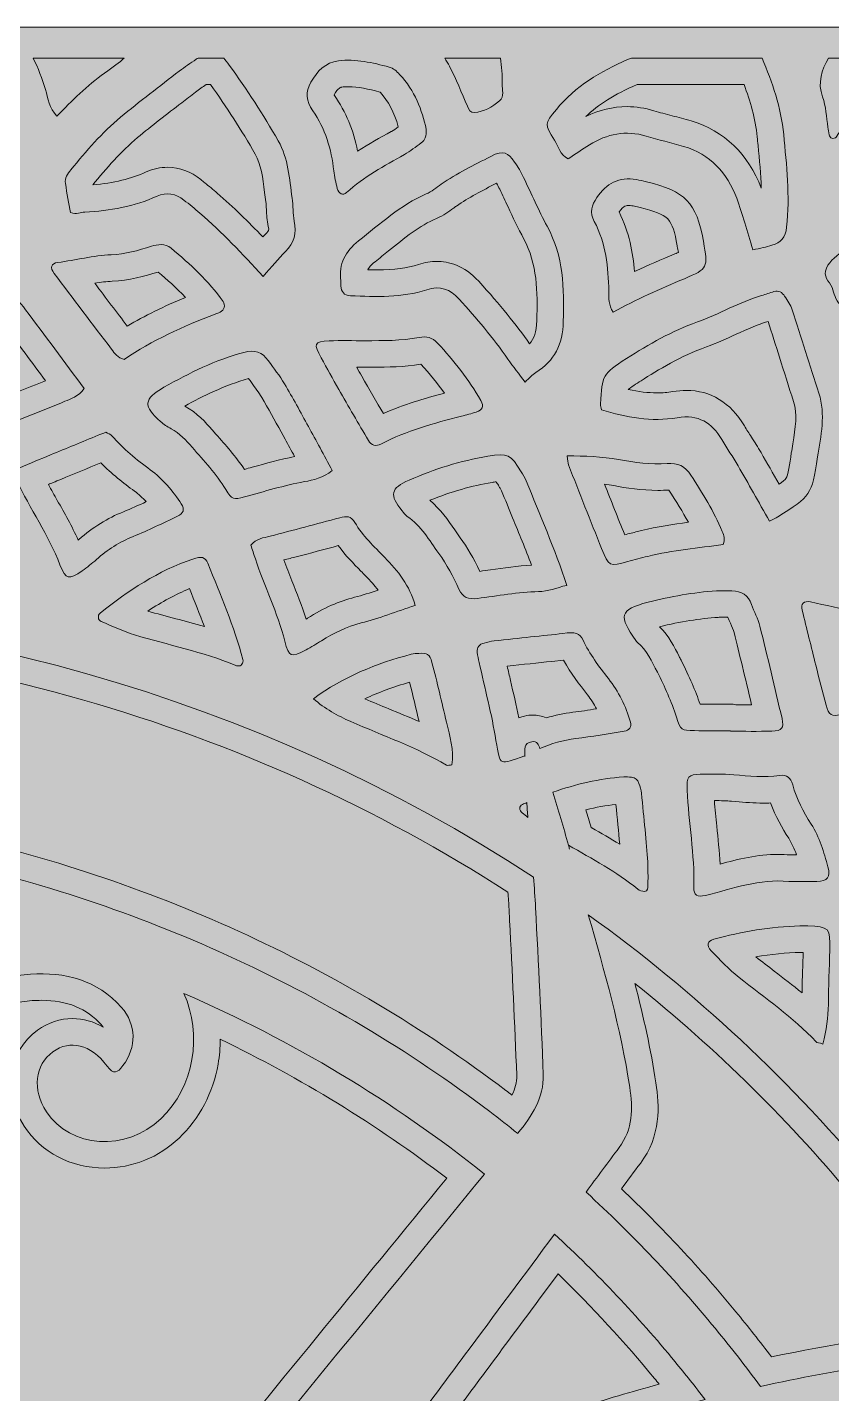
# Model space of a CAD drawing. Extents: x 140 to 2861, y -2860 to -140.
# Drawn here: x 1758 to 2243, y -964 to -140 of the extents above; entities that cross this region are included whole.
import ezdxf

# ---------------------------------------------------------------- set-up
doc = ezdxf.new("R2010")
doc.units = 0
doc.header["$MEASUREMENT"] = 0
doc.layers.add('Layer 1', color=7, linetype='Continuous')

# ---------------------------------------------------------------- blocks, each defined once
blk = doc.blocks.new('block 3')
at = {"layer": 'Layer 1', "lineweight": 0}
blk.add_lwpolyline([(140.32, -139.6), (140.32, -2859.85), (2860.58, -2859.85), (2860.58, -139.6), (140.32, -139.6)], dxfattribs=at)
for points, knots in [([(1859.16, -178.66), (1861.17, -177.1), (1863.39, -175.55), (1865.55, -174.1), (1865.55, -174.1), (1868.14, -174.1), (1868.14, -174.1), (1877.81, -187.57), (1886.87, -201.66), (1895.1, -216.02), (1898.72, -222.33), (1899.68, -230.13), (1900.79, -239.16), (1901.02, -241.02), (1901.25, -242.88), (1901.5, -244.73), (1901.68, -246.06), (1901.77, -247.68), (1901.87, -249.39), (1902.04, -252.46), (1902.23, -255.94), (1903.01, -259.71), (1903.49, -262.05), (1903.21, -262.32), (1902.05, -263.48), (1901.22, -264.31), (1900.41, -265.14), (1899.62, -265.98), (1891.12, -257.01), (1882.05, -248), (1872.24, -239.55), (1869.74, -237.4), (1867.23, -235.36), (1864.8, -233.39), (1863.98, -232.72), (1863.15, -232.05), (1862.33, -231.37), (1856.42, -226.54), (1849.49, -223.99), (1842.27, -223.99), (1837.88, -223.99), (1833.57, -224.93), (1829.46, -226.8), (1820.29, -230.96), (1809.92, -233.49), (1797.2, -234.65), (1805.39, -224.71), (1814.21, -214.41), (1824.17, -206.11), (1832.77, -198.94), (1841.93, -191.91), (1850.79, -185.1), (1853.58, -182.95), (1856.37, -180.81), (1859.16, -178.66)], [0, 0, 0, 0, 1, 1, 1, 2, 2, 2, 3, 3, 3, 4, 4, 4, 5, 5, 5, 6, 6, 6, 7, 7, 7, 8, 8, 8, 9, 9, 9, 10, 10, 10, 11, 11, 11, 12, 12, 12, 13, 13, 13, 14, 14, 14, 15, 15, 15, 16, 16, 16, 17, 17, 17, 18, 18, 18, 18]), ([(1970.2, -178.62), (1970.3, -178.71), (1970.41, -178.83), (1970.54, -178.96), (1975.41, -184.11), (1978.89, -190.75), (1981.35, -199.62), (1979.89, -200.69), (1978.52, -201.64), (1977.29, -202.33), (1977.29, -202.33), (1977.12, -202.42), (1977.12, -202.42), (1970.39, -206.14), (1963.55, -209.93), (1956.85, -214.23), (1954.35, -201.55), (1949.74, -190.52), (1942.88, -180.74), (1942.8, -180.63), (1942.74, -180.53), (1942.68, -180.44), (1942.69, -180.42), (1942.71, -180.39), (1942.72, -180.37), (1945.17, -175.95), (1946.69, -175.76), (1947.26, -175.68), (1948.53, -175.52), (1949.87, -175.44), (1951.25, -175.44), (1957.07, -175.44), (1963.31, -176.84), (1970.2, -178.62)], [0, 0, 0, 0, 1, 1, 1, 2, 2, 2, 3, 3, 3, 4, 4, 4, 5, 5, 5, 6, 6, 6, 7, 7, 7, 8, 8, 8, 9, 9, 9, 10, 10, 10, 11, 11, 11, 11]), ([(2189.76, -174.1), (2193.42, -183.92), (2196.68, -194.66), (2197.71, -205.67), (2197.87, -207.37), (2198.03, -209.07), (2198.19, -210.76), (2199.04, -219.61), (2199.85, -228.19), (2200.16, -236.63), (2192.35, -216.01), (2177.74, -201.98), (2157.87, -196.05), (2153.99, -194.89), (2150.15, -193.89), (2146.43, -192.92), (2142.6, -191.92), (2138.98, -190.97), (2135.45, -189.9), (2130.08, -188.27), (2124.62, -187.44), (2119.23, -187.44), (2110.82, -187.44), (2102.47, -189.45), (2094.32, -193.42), (2101.78, -186.23), (2111.64, -180.1), (2125.24, -174.1), (2125.24, -174.1), (2189.76, -174.1), (2189.76, -174.1)], [0, 0, 0, 0, 1, 1, 1, 2, 2, 2, 3, 3, 3, 4, 4, 4, 5, 5, 5, 6, 6, 6, 7, 7, 7, 8, 8, 8, 9, 9, 9, 10, 10, 10, 10]), ([(2016.4, -247.37), (2023.79, -242.24), (2031.97, -238.03), (2040.64, -233.61), (2041.26, -234.74), (2041.88, -235.99), (2042.51, -237.27), (2044.19, -240.7), (2045.79, -244.14), (2047.49, -247.78), (2050.45, -254.16), (2053.52, -260.75), (2057.05, -267.24), (2065.13, -282.1), (2065.34, -299.01), (2064.84, -316.47), (2064.64, -323.4), (2063.15, -327.42), (2060.48, -330.38), (2052.34, -318.74), (2042.89, -307.13), (2029.88, -292.75), (2020.9, -282.83), (2011.23, -280.75), (2004.7, -280.75), (2001.05, -280.75), (1997.29, -281.38), (1993.53, -282.62), (1986.65, -284.9), (1978.99, -285.92), (1968.68, -285.92), (1966.79, -285.92), (1964.91, -285.89), (1962.96, -285.83), (1963.6, -284.43), (1964.89, -282.89), (1967.32, -280.99), (1970.1, -278.8), (1972.83, -276.57), (1975.47, -274.42), (1985.07, -266.6), (1994.13, -259.21), (2004.42, -254.81), (2008.58, -253.04), (2011.88, -250.63), (2014.54, -248.7), (2015.16, -248.25), (2015.77, -247.8), (2016.4, -247.37)], [0, 0, 0, 0, 1, 1, 1, 2, 2, 2, 3, 3, 3, 4, 4, 4, 5, 5, 5, 6, 6, 6, 7, 7, 7, 8, 8, 8, 9, 9, 9, 10, 10, 10, 11, 11, 11, 12, 12, 12, 13, 13, 13, 14, 14, 14, 15, 15, 15, 16, 16, 16, 16]), ([(2114.48, -250.9), (2117.23, -246.97), (2119.17, -246.97), (2120.34, -246.97), (2120.9, -246.97), (2121.51, -247.03), (2122.17, -247.14), (2123.06, -247.29), (2124.22, -247.59), (2125.45, -247.9), (2125.99, -248.04), (2126.53, -248.17), (2127.06, -248.31), (2144.65, -252.63), (2146.53, -254.57), (2149.47, -271.39), (2149.47, -271.39), (2149.52, -271.69), (2149.52, -271.69), (2149.74, -272.9), (2149.96, -274.17), (2150.15, -275.35), (2149.17, -275.77), (2148.24, -276.16), (2147.62, -276.42), (2140.22, -279.5), (2132.1, -282.97), (2123.73, -286.91), (2122.86, -275.74), (2120.55, -263.12), (2114.48, -250.9)], [0, 0, 0, 0, 1, 1, 1, 2, 2, 2, 3, 3, 3, 4, 4, 4, 5, 5, 5, 6, 6, 6, 7, 7, 7, 8, 8, 8, 9, 9, 9, 10, 10, 10, 10]), ([(1808.95, -292.75), (1819.13, -292.35), (1828.51, -289.69), (1836.56, -287.14), (1841.98, -291.69), (1847.7, -296.78), (1853.02, -302.42), (1840.03, -307.83), (1828.43, -313.56), (1817.99, -319.74), (1811.7, -311.49), (1805.21, -302.93), (1798.39, -293.89), (1802.01, -293.32), (1805.52, -292.89), (1808.95, -292.75)], [0, 0, 0, 0, 1, 1, 1, 2, 2, 2, 3, 3, 3, 4, 4, 4, 5, 5, 5, 5]), ([(1752.52, -359.2), (1748.28, -360.89), (1743.94, -362.62), (1739.6, -364.39), (1733.98, -358.12), (1727.98, -351.84), (1720.73, -346.21), (1713.78, -340.82), (1706.86, -335.6), (1698.85, -331.12), (1707.84, -324.62), (1717.91, -318.32), (1730.28, -311.42), (1731.12, -310.95), (1732.45, -310.41), (1733.86, -309.84), (1734.13, -309.73), (1734.41, -309.62), (1734.68, -309.51), (1735.8, -310.72), (1736.91, -311.86), (1738, -312.97), (1740.25, -315.28), (1742.38, -317.46), (1743.95, -319.54), (1752.24, -330.46), (1760.57, -341.74), (1768.64, -352.68), (1763.28, -354.9), (1757.83, -357.08), (1752.52, -359.2)], [0, 0, 0, 0, 1, 1, 1, 2, 2, 2, 3, 3, 3, 4, 4, 4, 5, 5, 5, 6, 6, 6, 7, 7, 7, 8, 8, 8, 9, 9, 9, 10, 10, 10, 10]), ([(2219.13, -390.75), (2218.83, -392.6), (2218.53, -394.44), (2218.25, -396.28), (2217.3, -402.65), (2216.21, -409.86), (2215.03, -411.67), (2214.5, -412.48), (2213.02, -413.67), (2210.89, -415.17), (2207.21, -408.63), (2203.65, -402.34), (2200, -396.03), (2198.1, -392.75), (2196.12, -389.65), (2194.2, -386.65), (2192.73, -384.34), (2191.34, -382.16), (2190.03, -379.98), (2181.5, -365.76), (2169.72, -358.55), (2155.02, -358.55), (2152.39, -358.55), (2149.63, -358.79), (2146.81, -359.25), (2143.75, -359.76), (2140.54, -360.02), (2137.25, -360.02), (2131.92, -360.02), (2126.2, -359.35), (2119.97, -357.99), (2119.97, -357.98), (2119.98, -357.98), (2119.98, -357.97), (2121.43, -356.76), (2124.97, -354.48), (2127.65, -352.76), (2137.91, -346.15), (2151.66, -337.85), (2167.03, -332.33), (2173.37, -330.06), (2179.3, -327.35), (2185.05, -324.72), (2191.67, -321.69), (2197.93, -318.82), (2204.22, -316.89), (2206.57, -324.09), (2208.88, -331.44), (2211.11, -338.56), (2213.86, -347.3), (2216.7, -356.33), (2219.64, -365.23), (2222.09, -372.65), (2220.72, -381.04), (2219.13, -390.75)], [0, 0, 0, 0, 1, 1, 1, 2, 2, 2, 3, 3, 3, 4, 4, 4, 5, 5, 5, 6, 6, 6, 7, 7, 7, 8, 8, 8, 9, 9, 9, 10, 10, 10, 11, 11, 11, 12, 12, 12, 13, 13, 13, 14, 14, 14, 15, 15, 15, 16, 16, 16, 17, 17, 17, 18, 18, 18, 18]), ([(1961.38, -344.6), (1961.38, -344.6), (1961.54, -344.6), (1961.54, -344.6), (1962.94, -344.58), (1964.34, -344.57), (1965.74, -344.57), (1975.11, -344.51), (1984.78, -344.46), (1994.93, -342.66), (2000.47, -348.77), (2005.17, -354.52), (2009.22, -360.17), (1997.14, -363.34), (1984.64, -367.03), (1972.36, -372.45), (1968.3, -365.55), (1964, -358.12), (1959.32, -349.96), (1958.3, -348.17), (1957.3, -346.38), (1956.29, -344.57), (1957.99, -344.58), (1959.69, -344.6), (1961.38, -344.6)], [0, 0, 0, 0, 1, 1, 1, 2, 2, 2, 3, 3, 3, 4, 4, 4, 5, 5, 5, 6, 6, 6, 7, 7, 7, 8, 8, 8, 8]), ([(1893.33, -404.84), (1891.75, -405.29), (1890.16, -405.73), (1888.58, -406.17), (1883.29, -398.3), (1877.3, -391.51), (1871.47, -384.92), (1871.47, -384.92), (1869.14, -382.28), (1869.14, -382.28), (1865.34, -377.96), (1860.2, -372.1), (1852.7, -367.96), (1863.45, -362.04), (1876.76, -355.46), (1891.1, -351.42), (1891.69, -352.24), (1892.29, -353.05), (1892.89, -353.87), (1895.17, -356.96), (1897.32, -359.88), (1899.03, -362.74), (1903.03, -369.47), (1906.93, -376.6), (1910.69, -383.49), (1910.69, -383.49), (1913.13, -387.94), (1913.13, -387.94), (1915.02, -391.4), (1916.9, -394.87), (1918.81, -398.41), (1910, -400.18), (1901.54, -402.55), (1893.33, -404.84)], [0, 0, 0, 0, 1, 1, 1, 2, 2, 2, 3, 3, 3, 4, 4, 4, 5, 5, 5, 6, 6, 6, 7, 7, 7, 8, 8, 8, 9, 9, 9, 10, 10, 10, 11, 11, 11, 11]), ([(1822.39, -419.29), (1824.84, -421.09), (1827.2, -423.21), (1829.45, -425.63), (1824.78, -427.83), (1820.25, -429.89), (1815.66, -431.73), (1806.09, -435.57), (1797.31, -441.05), (1788.84, -448.5), (1788.71, -448.61), (1788.59, -448.71), (1788.47, -448.82), (1784.59, -440.42), (1780.16, -432.54), (1775.83, -424.86), (1773.98, -421.59), (1772.19, -418.41), (1770.48, -415.26), (1771.41, -414.87), (1772.35, -414.49), (1773.31, -414.1), (1774.85, -413.46), (1776.4, -412.83), (1777.94, -412.19), (1785.97, -408.86), (1794.02, -405.55), (1802.06, -402.24), (1808.58, -408.82), (1815.62, -414.3), (1822.39, -419.29)], [0, 0, 0, 0, 1, 1, 1, 2, 2, 2, 3, 3, 3, 4, 4, 4, 5, 5, 5, 6, 6, 6, 7, 7, 7, 8, 8, 8, 9, 9, 9, 10, 10, 10, 10]), ([(2037.02, -466.72), (2034.8, -467.05), (2032.66, -467.36), (2030.54, -467.65), (2026.74, -459.74), (2022.92, -453.23), (2018.68, -447.4), (2017.58, -445.9), (2016.49, -444.31), (2015.34, -442.63), (2011.34, -436.78), (2006.9, -430.29), (2000.33, -424.78), (2013.33, -419.58), (2025.68, -416.05), (2037.9, -414.03), (2038.84, -413.88), (2039.66, -413.75), (2040.36, -413.65), (2040.72, -414.22), (2041.14, -414.92), (2041.66, -415.78), (2042, -416.35), (2042.35, -416.91), (2042.7, -417.48), (2043.03, -418), (2043.47, -418.7), (2043.62, -419), (2045.8, -424.48), (2048.06, -430), (2050.25, -435.34), (2054.07, -444.68), (2057.98, -454.22), (2061.66, -464), (2053.11, -464.38), (2044.95, -465.57), (2037.02, -466.72)], [0, 0, 0, 0, 1, 1, 1, 2, 2, 2, 3, 3, 3, 4, 4, 4, 5, 5, 5, 6, 6, 6, 7, 7, 7, 8, 8, 8, 9, 9, 9, 10, 10, 10, 11, 11, 11, 12, 12, 12, 12]), ([(2137.71, -418.84), (2139.99, -418.84), (2142.27, -418.76), (2144.48, -418.6), (2148.9, -425.56), (2152.82, -431.84), (2156.2, -438.05), (2146.9, -439.29), (2137.43, -440.77), (2127.92, -443.09), (2127.92, -443.09), (2125.47, -443.68), (2125.47, -443.68), (2122.97, -444.27), (2120.42, -444.89), (2117.81, -445.59), (2113.72, -435.42), (2109.64, -425.08), (2105.74, -415.13), (2107.59, -415.35), (2109.39, -415.63), (2111.19, -415.96), (2118.83, -417.38), (2127.95, -418.84), (2137.71, -418.84)], [0, 0, 0, 0, 1, 1, 1, 2, 2, 2, 3, 3, 3, 4, 4, 4, 5, 5, 5, 6, 6, 6, 7, 7, 7, 8, 8, 8, 8]), ([(1958.82, -467.5), (1959.79, -468.48), (1960.76, -469.47), (1961.72, -470.46), (1964.54, -473.37), (1967.05, -476.15), (1969.18, -478.96), (1964.36, -480.6), (1959.68, -482.09), (1955.03, -483.26), (1945.67, -485.62), (1936.63, -489.65), (1926.58, -495.93), (1926.58, -495.93), (1925.78, -496.43), (1925.76, -496.45), (1923.22, -488.46), (1920.2, -480.85), (1917.26, -473.41), (1915.55, -469.09), (1913.9, -464.93), (1912.38, -460.79), (1914.88, -460.14), (1917.38, -459.49), (1919.88, -458.84), (1928.18, -456.68), (1936.71, -454.47), (1945.2, -452.13), (1949.5, -458.03), (1954.39, -462.99), (1958.82, -467.5)], [0, 0, 0, 0, 1, 1, 1, 2, 2, 2, 3, 3, 3, 4, 4, 4, 5, 5, 5, 6, 6, 6, 7, 7, 7, 8, 8, 8, 9, 9, 9, 10, 10, 10, 10]), ([(1830.37, -491.59), (1838.98, -485.94), (1847.24, -481.5), (1855.46, -478.09), (1858.62, -485.83), (1861.67, -493.4), (1864.47, -500.95), (1858.66, -499.26), (1852.88, -497.72), (1847.17, -496.2), (1841.37, -494.66), (1835.84, -493.19), (1830.37, -491.59)], [0, 0, 0, 0, 1, 1, 1, 2, 2, 2, 3, 3, 3, 4, 4, 4, 4]), ([(2189.19, -548.1), (2187.74, -548.09), (2186.29, -548.08), (2184.83, -548.07), (2183.79, -547.86), (2182.72, -547.74), (2181.61, -547.74), (2179.36, -547.74), (2177.11, -547.76), (2174.86, -547.77), (2172.67, -547.78), (2170.47, -547.79), (2168.28, -547.79), (2166.43, -547.79), (2164.78, -547.78), (2163.25, -547.77), (2160.52, -539.65), (2156.91, -531.31), (2151.76, -521.18), (2151.39, -520.45), (2151.03, -519.72), (2150.66, -518.99), (2147.92, -513.49), (2144.6, -506.83), (2138.87, -501.03), (2151.37, -497.97), (2162.97, -496.12), (2174.23, -495.38), (2174.86, -495.34), (2175.59, -495.32), (2176.47, -495.32), (2177.46, -495.32), (2178.45, -495.35), (2179.44, -495.37), (2179.65, -495.37), (2179.87, -495.38), (2180.08, -495.38), (2180.59, -496.66), (2181.12, -497.87), (2181.6, -498.99), (2182.5, -501.09), (2183.36, -503.07), (2183.74, -504.57), (2187.04, -517.71), (2190.38, -531.49), (2194.28, -548.13), (2192.59, -548.12), (2190.89, -548.11), (2189.19, -548.1)], [0, 0, 0, 0, 1, 1, 1, 2, 2, 2, 3, 3, 3, 4, 4, 4, 5, 5, 5, 6, 6, 6, 7, 7, 7, 8, 8, 8, 9, 9, 9, 10, 10, 10, 11, 11, 11, 12, 12, 12, 13, 13, 13, 14, 14, 14, 15, 15, 15, 16, 16, 16, 16]), ([(2049.87, -783.5), (2048.63, -782.54), (2047.4, -781.6), (2046.16, -780.67), (1996.68, -743.11), (1942.47, -710.81), (1885.03, -684.65), (1829.16, -659.2), (1769.88, -639.4), (1708.83, -625.8), (1648.81, -612.42), (1586.85, -604.99), (1524.68, -603.7), (1518.16, -603.56), (1511.54, -603.49), (1505.01, -603.49), (1447.39, -603.49), (1389.5, -608.77), (1332.95, -619.17), (1269.26, -630.88), (1206.98, -649.14), (1147.82, -673.42), (1087.3, -698.27), (1029.86, -729.53), (977.09, -766.31), (968.59, -772.24), (960.09, -778.41), (951.68, -784.74), (949.33, -780.41), (948.04, -776.18), (948.18, -771.76), (949.29, -740.57), (950.89, -708.79), (952.45, -678.06), (952.45, -678.06), (952.78, -671.37), (952.78, -671.37), (952.91, -668.78), (953.08, -666.09), (953.27, -663.23), (1115.72, -559.96), (1306.37, -505.43), (1505.19, -505.43), (1702.16, -505.43), (1889.49, -559.25), (2047.48, -661.14), (2047.73, -664.56), (2047.95, -667.98), (2048.12, -671.37), (2048.12, -671.37), (2048.47, -678.22), (2048.47, -678.22), (2050.01, -708.9), (2051.61, -740.62), (2052.72, -771.72), (2052.85, -775.74), (2051.8, -779.59), (2049.87, -783.5)], [0, 0, 0, 0, 1, 1, 1, 2, 2, 2, 3, 3, 3, 4, 4, 4, 5, 5, 5, 6, 6, 6, 7, 7, 7, 8, 8, 8, 9, 9, 9, 10, 10, 10, 11, 11, 11, 12, 12, 12, 13, 13, 13, 14, 14, 14, 15, 15, 15, 16, 16, 16, 17, 17, 17, 18, 18, 18, 19, 19, 19, 19]), ([(2095.35, -542.1), (2097.46, -544.84), (2099.3, -547.65), (2100.88, -550.54), (2096, -551.33), (2091.25, -552.05), (2086.48, -552.61), (2081.11, -553.24), (2075.79, -554.38), (2070.55, -556), (2067.89, -554.83), (2065.1, -554.32), (2062.51, -554.32), (2061.67, -554.32), (2060.81, -554.37), (2059.94, -554.47), (2058.62, -554.62), (2056.42, -555.01), (2054, -555.99), (2052.47, -548.35), (2050.71, -540.82), (2049, -533.47), (2048.34, -530.63), (2047.66, -527.74), (2047, -524.85), (2056.43, -523.82), (2065.67, -522.84), (2073.81, -521.98), (2073.81, -521.98), (2080.96, -521.22), (2080.96, -521.22), (2085.35, -529.12), (2090.61, -535.95), (2095.35, -542.1)], [0, 0, 0, 0, 1, 1, 1, 2, 2, 2, 3, 3, 3, 4, 4, 4, 5, 5, 5, 6, 6, 6, 7, 7, 7, 8, 8, 8, 9, 9, 9, 10, 10, 10, 11, 11, 11, 11]), ([(1988.2, -534.53), (1990.16, -542.43), (1992.04, -550.42), (1993.86, -558.24), (1987.75, -555.53), (1981.64, -553.01), (1975.62, -550.53), (1970.88, -548.57), (1966, -546.55), (1961.26, -544.5), (1969.37, -540.66), (1978.26, -537.38), (1988.2, -534.53)], [0, 0, 0, 0, 1, 1, 1, 2, 2, 2, 3, 3, 3, 4, 4, 4, 4]), ([(2094.46, -611.49), (2100.54, -609.96), (2106.55, -608.85), (2112.55, -608.15), (2113.35, -616.47), (2114.11, -624.65), (2114.8, -632.19), (2109.2, -628.75), (2103.56, -625.54), (2098, -622.38), (2097.85, -622.29), (2097.7, -622.2), (2097.55, -622.12), (2096.51, -618.49), (2095.47, -614.94), (2094.46, -611.49)], [0, 0, 0, 0, 1, 1, 1, 2, 2, 2, 3, 3, 3, 4, 4, 4, 5, 5, 5, 5]), ([(2217.4, -638.64), (2215.12, -638.44), (2212.78, -638.33), (2210.44, -638.33), (2197.78, -638.33), (2186.32, -641.17), (2175.28, -644.17), (2174.88, -636.4), (2174.09, -628.78), (2173.33, -621.33), (2172.78, -616.03), (2172.25, -610.93), (2171.87, -605.89), (2176.08, -605.9), (2179.28, -606.01), (2182.19, -606.25), (2182.19, -606.25), (2184.77, -606.47), (2184.77, -606.47), (2190.13, -606.92), (2195.67, -607.39), (2201.46, -607.39), (2202.93, -607.39), (2204.36, -607.36), (2205.75, -607.3), (2208.72, -615.45), (2212.86, -622.54), (2216.69, -628.6), (2218.59, -631.61), (2220.06, -634.9), (2221.39, -638.65), (2220.06, -638.64), (2218.73, -638.64), (2217.4, -638.64)], [0, 0, 0, 0, 1, 1, 1, 2, 2, 2, 3, 3, 3, 4, 4, 4, 5, 5, 5, 6, 6, 6, 7, 7, 7, 8, 8, 8, 9, 9, 9, 10, 10, 10, 11, 11, 11, 11]), ([(2196.94, -700.15), (2206.03, -698.58), (2214.98, -697.67), (2223.93, -697.4), (2224.25, -697.39), (2224.56, -697.39), (2224.88, -697.39), (2224.88, -697.39), (2225.42, -697.39), (2225.42, -697.39), (2225.34, -700.38), (2225.24, -703.36), (2225.14, -706.34), (2224.96, -711.41), (2224.79, -716.6), (2224.69, -721.83), (2219.14, -717.28), (2213.52, -712.97), (2207.99, -708.72), (2204.33, -705.92), (2200.56, -703.02), (2196.94, -700.15)], [0, 0, 0, 0, 1, 1, 1, 2, 2, 2, 3, 3, 3, 4, 4, 4, 5, 5, 5, 6, 6, 6, 7, 7, 7, 7]), ([(2206.37, -941.37), (2199.27, -932.03), (2192.06, -922.91), (2184.86, -914.14), (2163.57, -888.21), (2140.41, -863.31), (2115.88, -839.99), (2119.67, -834.89), (2123.46, -829.8), (2127.26, -824.71), (2139.72, -808), (2138.83, -789.97), (2136.66, -776.16), (2133.53, -755.91), (2129.14, -736.25), (2123.95, -716.17), (2173.26, -755.67), (2218.33, -800.16), (2258.33, -848.87), (2277.94, -872.76), (2296.71, -897.83), (2314.32, -923.67), (2278.04, -927.93), (2241.87, -933.86), (2206.37, -941.37)], [0, 0, 0, 0, 1, 1, 1, 2, 2, 2, 3, 3, 3, 4, 4, 4, 5, 5, 5, 6, 6, 6, 7, 7, 7, 8, 8, 8, 8]), ([(1853.69, -1025.72), (1836.66, -1046.7), (1820.87, -1067.27), (1802.01, -1091.96), (1797.47, -1097.87), (1790.96, -1101.58), (1781.57, -1106.56), (1743.71, -1126.53), (1710.61, -1146.96), (1680.4, -1169.04), (1678.57, -1170.37), (1676.45, -1171.68), (1674.2, -1173.08), (1671.78, -1174.57), (1669.31, -1176.1), (1666.78, -1177.89), (1666.15, -1177.69), (1665.44, -1177.43), (1664.84, -1177.21), (1663.99, -1176.91), (1663.14, -1176.61), (1662.3, -1176.33), (1663.94, -1174.19), (1665.59, -1172.05), (1667.24, -1169.91), (1681.75, -1151.1), (1696.75, -1131.66), (1707.99, -1109.64), (1730.7, -1065.29), (1735.26, -1024.4), (1721.95, -984.66), (1713.76, -960.19), (1702.32, -940.72), (1686.97, -925.14), (1669, -906.89), (1645.99, -895.8), (1616.81, -891.32), (1629.96, -834.49), (1653.7, -791.31), (1689.28, -759.49), (1712.1, -739.07), (1735.48, -728.29), (1760.73, -726.53), (1762.63, -726.4), (1764.5, -726.33), (1766.3, -726.33), (1781.79, -726.33), (1793.6, -731.17), (1802.4, -741.13), (1802.81, -741.59), (1803.18, -742.06), (1803.51, -742.53), (1797.67, -739.11), (1791.41, -737.31), (1785.04, -737.31), (1777.63, -737.31), (1770.3, -739.76), (1763.84, -744.4), (1746.08, -757.14), (1742.65, -782), (1755.82, -802.18), (1766.08, -818.01), (1784.21, -827.46), (1804.3, -827.46), (1821.12, -827.46), (1837.09, -821.03), (1849.23, -809.38), (1861.6, -797.56), (1869.74, -782.12), (1872.75, -764.74), (1873.61, -759.81), (1874.01, -754.8), (1873.99, -749.79), (1922.57, -773.21), (1968.36, -801.31), (2010.59, -833.61), (1957.88, -897.98), (1906.09, -961.3), (1853.69, -1025.72)], [0, 0, 0, 0, 1, 1, 1, 2, 2, 2, 3, 3, 3, 4, 4, 4, 5, 5, 5, 6, 6, 6, 7, 7, 7, 8, 8, 8, 9, 9, 9, 10, 10, 10, 11, 11, 11, 12, 12, 12, 13, 13, 13, 14, 14, 14, 15, 15, 15, 16, 16, 16, 17, 17, 17, 18, 18, 18, 19, 19, 19, 20, 20, 20, 21, 21, 21, 22, 22, 22, 23, 23, 23, 24, 24, 24, 25, 25, 25, 26, 26, 26, 26]), ([(2135.82, -954.4), (2136.74, -955.53), (2137.67, -956.66), (2138.59, -957.8), (2122.16, -962.3), (2105.8, -967.15), (2089.69, -972.31), (2061.99, -981.18), (2027.69, -992.54), (1992.2, -1006.33), (2000.66, -994.92), (2009.1, -983.55), (2017.4, -972.39), (2022.97, -964.9), (2028.54, -957.4), (2034.1, -949.91), (2044.72, -935.64), (2055.34, -921.35), (2065.96, -907.07), (2065.96, -907.07), (2077.65, -891.34), (2077.65, -891.34), (2098.29, -911.3), (2117.8, -932.46), (2135.82, -954.4)], [0, 0, 0, 0, 1, 1, 1, 2, 2, 2, 3, 3, 3, 4, 4, 4, 5, 5, 5, 6, 6, 6, 7, 7, 7, 8, 8, 8, 8])]:
    blk.add_open_spline(points, degree=3, knots=knots, dxfattribs=at)
blk = doc.blocks.new('block 5')
at = {"layer": 'Layer 1', "lineweight": 0}
blk.add_lwpolyline([(140.32, -139.6), (140.32, -2859.85), (2860.58, -2859.85), (2860.58, -139.6), (140.32, -139.6)], dxfattribs=at)
for points, knots in [([(1816.14, -158.1), (1813.38, -160.7), (1809.47, -163.58), (1804.31, -167.26), (1793.79, -174.76), (1784.6, -183.79), (1775.6, -193.15), (1770.96, -188.21), (1770.25, -182.44), (1768.68, -177.13), (1766.73, -170.49), (1764.36, -164.08), (1761.18, -158.1), (1761.18, -158.1), (1816.14, -158.1), (1816.14, -158.1)], [0, 0, 0, 0, 1, 1, 1, 2, 2, 2, 3, 3, 3, 4, 4, 4, 5, 5, 5, 5]), ([(1849.36, -166), (1852.64, -163.47), (1856.1, -161.16), (1859.55, -158.86), (1859.95, -158.6), (1860.33, -158.34), (1860.71, -158.1), (1860.71, -158.1), (1876.15, -158.1), (1876.15, -158.1), (1877.12, -159.26), (1878.18, -160.68), (1879.4, -162.36), (1890.08, -177.05), (1899.94, -192.29), (1908.98, -208.07), (1915.14, -218.8), (1915.75, -230.8), (1917.35, -242.57), (1917.98, -247.19), (1917.75, -251.95), (1918.68, -256.48), (1920.17, -263.7), (1918.6, -269.59), (1913.34, -274.82), (1908.95, -279.19), (1905.04, -284.02), (1899.87, -289.83), (1887.27, -275.94), (1875.15, -263.18), (1861.79, -251.67), (1858.65, -248.97), (1855.4, -246.38), (1852.19, -243.75), (1847.3, -239.75), (1841.48, -238.92), (1836.07, -241.37), (1822.12, -247.7), (1807.47, -250.19), (1792.37, -251.04), (1789.86, -251.18), (1787.46, -252.72), (1783.82, -251.19), (1782.85, -245.85), (1781.68, -239.85), (1780.7, -233.82), (1780.15, -230.45), (1782.05, -227.87), (1784.06, -225.44), (1793.29, -214.21), (1802.74, -203.13), (1813.93, -193.82), (1825.46, -184.21), (1837.49, -175.19), (1849.36, -166)], [0, 0, 0, 0, 1, 1, 1, 2, 2, 2, 3, 3, 3, 4, 4, 4, 5, 5, 5, 6, 6, 6, 7, 7, 7, 8, 8, 8, 9, 9, 9, 10, 10, 10, 11, 11, 11, 12, 12, 12, 13, 13, 13, 14, 14, 14, 15, 15, 15, 16, 16, 16, 17, 17, 17, 18, 18, 18, 18]), ([(1928.73, -172.61), (1932.4, -165.98), (1937.5, -160.79), (1945.25, -159.81), (1955.68, -158.49), (1965.86, -160.95), (1975.87, -163.56), (1978.21, -164.16), (1980.42, -166.13), (1982.16, -167.97), (1991.35, -177.69), (1995.7, -189.73), (1998.16, -201.02), (1998.45, -205.37), (1997.49, -207.65), (1995.22, -209.28), (1991.86, -211.68), (1988.63, -214.34), (1985.03, -216.33), (1972.81, -223.09), (1960.6, -229.82), (1950.12, -239.25), (1948, -241.17), (1945.33, -239.91), (1944.6, -236.8), (1943.78, -233.27), (1942.83, -229.73), (1942.46, -226.15), (1941.1, -213.04), (1937.35, -200.72), (1929.78, -189.92), (1925.66, -184.06), (1925.41, -178.6), (1928.73, -172.61)], [0, 0, 0, 0, 1, 1, 1, 2, 2, 2, 3, 3, 3, 4, 4, 4, 5, 5, 5, 6, 6, 6, 7, 7, 7, 8, 8, 8, 9, 9, 9, 10, 10, 10, 11, 11, 11, 11]), ([(2042.97, -158.1), (2043.67, -163.23), (2044.07, -168.42), (2043.97, -173.69), (2043.9, -177.19), (2045.44, -181.3), (2042.29, -183.98), (2037.95, -187.67), (2032.87, -190.41), (2027.09, -191.04), (2024.84, -191.28), (2023.84, -189.13), (2022.98, -187.12), (2019.51, -179.05), (2016.31, -170.83), (2012.22, -163.07), (2011.31, -161.34), (2010.34, -159.69), (2009.32, -158.1), (2009.32, -158.1), (2042.97, -158.1), (2042.97, -158.1)], [0, 0, 0, 0, 1, 1, 1, 2, 2, 2, 3, 3, 3, 4, 4, 4, 5, 5, 5, 6, 6, 6, 7, 7, 7, 7]), ([(2076.63, -189.07), (2088.07, -174.98), (2103.34, -166.19), (2119.6, -159.1), (2120.39, -158.75), (2121.19, -158.43), (2121.98, -158.1), (2121.98, -158.1), (2200.66, -158.1), (2200.66, -158.1), (2206.7, -172.91), (2212.12, -187.87), (2213.64, -204.18), (2215.38, -222.8), (2217.53, -241.27), (2215.41, -260.04), (2214.71, -266.29), (2211.96, -269.4), (2206.57, -271.01), (2203.12, -272.04), (2199.57, -272.74), (2195.12, -273.82), (2191.57, -262.38), (2188.94, -252.34), (2185.35, -242.67), (2179.64, -227.35), (2169.4, -216.19), (2153.29, -211.38), (2145.85, -209.16), (2138.24, -207.47), (2130.81, -205.21), (2118.51, -201.48), (2107.23, -203.85), (2096.59, -210.43), (2092.2, -213.15), (2087.97, -216.12), (2083.81, -218.88), (2078.63, -216.55), (2078, -211.37), (2075.54, -207.55), (2069.42, -198.07), (2069.46, -197.9), (2076.63, -189.07)], [0, 0, 0, 0, 1, 1, 1, 2, 2, 2, 3, 3, 3, 4, 4, 4, 5, 5, 5, 6, 6, 6, 7, 7, 7, 8, 8, 8, 9, 9, 9, 10, 10, 10, 11, 11, 11, 12, 12, 12, 13, 13, 13, 14, 14, 14, 14]), ([(2240.7, -158.1), (2240.7, -158.1), (2273.02, -158.1), (2273.02, -158.1), (2270.47, -161.8), (2267.78, -165.41), (2265.53, -169.28), (2261.9, -175.51), (2258.97, -182.13), (2255.51, -188.46), (2252.3, -194.33), (2248.85, -200.07), (2245.35, -205.77), (2244.98, -206.38), (2243.45, -206.73), (2242.66, -206.5), (2241.95, -206.3), (2241.25, -205.22), (2241.02, -204.39), (2240.6, -202.91), (2240.58, -201.33), (2240.33, -199.8), (2239.34, -193.69), (2239.16, -187.27), (2237.1, -181.54), (2233.94, -172.74), (2236.51, -165.41), (2240.7, -158.1)], [0, 0, 0, 0, 1, 1, 1, 2, 2, 2, 3, 3, 3, 4, 4, 4, 5, 5, 5, 6, 6, 6, 7, 7, 7, 8, 8, 8, 9, 9, 9, 9]), ([(2037.06, -217.46), (2045.19, -213.3), (2047.25, -215.32), (2051.44, -220.82), (2053.61, -223.68), (2055.28, -226.97), (2056.87, -230.22), (2061.67, -239.99), (2065.92, -250.05), (2071.11, -259.6), (2080.95, -277.7), (2081.41, -296.89), (2080.83, -316.93), (2080.43, -331.01), (2075.66, -340.61), (2064.2, -347.76), (2062.09, -349.07), (2060.44, -351.11), (2057.77, -353.55), (2054.08, -348.61), (2050.62, -344.21), (2047.42, -339.63), (2038.5, -326.86), (2028.46, -315.02), (2018.01, -303.48), (2012.57, -297.47), (2006.41, -295.21), (1998.56, -297.81), (1983.5, -302.8), (1967.99, -302.15), (1952.46, -301.42), (1948.5, -301.23), (1947.04, -299.07), (1946.78, -295.56), (1946.7, -294.53), (1946.85, -293.47), (1946.71, -292.45), (1945.27, -282.18), (1949.36, -274.74), (1957.44, -268.4), (1970.47, -258.17), (1982.59, -246.74), (1998.14, -240.1), (2001.43, -238.7), (2004.3, -236.29), (2007.28, -234.22), (2016.68, -227.69), (2026.91, -222.68), (2037.06, -217.46)], [0, 0, 0, 0, 1, 1, 1, 2, 2, 2, 3, 3, 3, 4, 4, 4, 5, 5, 5, 6, 6, 6, 7, 7, 7, 8, 8, 8, 9, 9, 9, 10, 10, 10, 11, 11, 11, 12, 12, 12, 13, 13, 13, 14, 14, 14, 15, 15, 15, 16, 16, 16, 16]), ([(2101, -242.26), (2106.69, -233.84), (2114.45, -229.61), (2124.85, -231.37), (2126.88, -231.71), (2128.88, -232.28), (2130.89, -232.77), (2154.28, -238.52), (2161.1, -244.99), (2165.23, -268.64), (2168.03, -284.63), (2168.22, -285.17), (2153.77, -291.19), (2139.12, -297.29), (2124.66, -303.72), (2110.84, -311.46), (2108.02, -307.13), (2108.25, -302.81), (2108.21, -298.81), (2108.05, -284.17), (2106.4, -269.85), (2099.49, -256.72), (2096.6, -251.24), (2098, -246.71), (2101, -242.26)], [0, 0, 0, 0, 1, 1, 1, 2, 2, 2, 3, 3, 3, 4, 4, 4, 5, 5, 5, 6, 6, 6, 7, 7, 7, 8, 8, 8, 8]), ([(2379.89, -307.75), (2379.15, -327.35), (2379.32, -347.05), (2373.93, -366.25), (2372.32, -371.97), (2369.54, -375.16), (2363.73, -375.86), (2360.66, -376.23), (2357.62, -377.04), (2354.56, -377.06), (2353.41, -377.07), (2351.71, -375.64), (2351.23, -374.47), (2350.48, -372.62), (2350.57, -370.44), (2350.27, -368.4), (2348.97, -359.72), (2348.66, -350.73), (2346.13, -342.42), (2341.96, -328.76), (2334.38, -316.97), (2320.85, -310.57), (2312.45, -306.59), (2303.63, -303.5), (2295.05, -299.87), (2284.29, -295.32), (2273.77, -296.61), (2263.43, -301.11), (2258.7, -303.17), (2254.15, -305.67), (2248.85, -308.3), (2245.34, -304.9), (2244.36, -301.4), (2243.35, -297.94), (2242.2, -294), (2237.9, -290.94), (2238.86, -286.66), (2240.04, -281.4), (2244.73, -278.25), (2248.64, -274.95), (2260.73, -264.75), (2275.1, -258.72), (2289.95, -254.11), (2314.01, -246.65), (2338.84, -245.99), (2363.79, -247.22), (2367.66, -247.41), (2369.13, -249.9), (2370.03, -252.99), (2375.24, -270.9), (2380.59, -288.84), (2379.89, -307.75)], [0, 0, 0, 0, 1, 1, 1, 2, 2, 2, 3, 3, 3, 4, 4, 4, 5, 5, 5, 6, 6, 6, 7, 7, 7, 8, 8, 8, 9, 9, 9, 10, 10, 10, 11, 11, 11, 12, 12, 12, 13, 13, 13, 14, 14, 14, 15, 15, 15, 16, 16, 16, 17, 17, 17, 17]), ([(1773.91, -287.98), (1771.3, -284.51), (1772.13, -281.94), (1776.07, -281.42), (1786.84, -280), (1797.37, -277.19), (1808.32, -276.76), (1816.58, -276.44), (1824.59, -274.16), (1832.51, -271.64), (1836.41, -270.4), (1840.68, -269.78), (1844.36, -272.81), (1855.96, -282.39), (1867.01, -292.52), (1875.73, -304.9), (1877.34, -307.18), (1876.46, -310.09), (1873.94, -311.36), (1873.02, -311.82), (1872.02, -312.13), (1871.05, -312.49), (1851.67, -319.78), (1832.96, -328.45), (1816.06, -339.87), (1812.31, -338.78), (1810.42, -336.2), (1808.56, -333.77), (1796.95, -318.55), (1785.41, -303.28), (1773.91, -287.98)], [0, 0, 0, 0, 1, 1, 1, 2, 2, 2, 3, 3, 3, 4, 4, 4, 5, 5, 5, 6, 6, 6, 7, 7, 7, 8, 8, 8, 9, 9, 9, 10, 10, 10, 10]), ([(1792.06, -357.45), (1788.28, -362.41), (1784.08, -363.53), (1780.39, -365.11), (1767.05, -370.79), (1753.48, -375.9), (1740.1, -381.49), (1736.6, -382.96), (1733.97, -382.18), (1731.78, -379.69), (1725.26, -372.3), (1718.8, -364.97), (1710.92, -358.85), (1703.97, -353.46), (1697.17, -348.31), (1689.25, -344.1), (1674.15, -336.08), (1672.41, -330.78), (1687.07, -319.91), (1698.36, -311.55), (1710.26, -304.26), (1722.49, -297.44), (1724.74, -296.19), (1727.21, -295.3), (1729.6, -294.3), (1735.43, -291.87), (1740.69, -292.3), (1745.16, -297.27), (1748.97, -301.51), (1753.27, -305.35), (1756.7, -309.87), (1768.59, -325.54), (1780.19, -341.42), (1792.06, -357.45)], [0, 0, 0, 0, 1, 1, 1, 2, 2, 2, 3, 3, 3, 4, 4, 4, 5, 5, 5, 6, 6, 6, 7, 7, 7, 8, 8, 8, 9, 9, 9, 10, 10, 10, 11, 11, 11, 11]), ([(2234.83, -360.21), (2239.11, -373.18), (2235.97, -386.02), (2234.07, -398.66), (2230.57, -422.04), (2230.04, -421.96), (2210.08, -434.86), (2208.81, -435.68), (2207.4, -436.27), (2205.09, -437.47), (2198.39, -425.63), (2192.36, -414.78), (2186.15, -404.04), (2183.04, -398.67), (2179.5, -393.54), (2176.31, -388.21), (2170.18, -377.99), (2162.44, -372.87), (2149.43, -375.04), (2134.04, -377.6), (2118.63, -374.86), (2103.88, -370.21), (2103.58, -368.79), (2103.15, -367.8), (2103.21, -366.84), (2104.26, -349.04), (2104.25, -348.8), (2118.98, -339.31), (2132.47, -330.62), (2146.29, -322.78), (2161.63, -317.27), (2174.7, -312.58), (2186.89, -305.34), (2200.36, -301.34), (2202.84, -300.6), (2205.28, -299.76), (2207.75, -298.98), (2210.72, -298.03), (2212.77, -299.41), (2214.24, -301.77), (2215.87, -304.4), (2217.82, -306.99), (2218.77, -309.87), (2224.25, -326.61), (2229.31, -343.49), (2234.83, -360.21)], [0, 0, 0, 0, 1, 1, 1, 2, 2, 2, 3, 3, 3, 4, 4, 4, 5, 5, 5, 6, 6, 6, 7, 7, 7, 8, 8, 8, 9, 9, 9, 10, 10, 10, 11, 11, 11, 12, 12, 12, 13, 13, 13, 14, 14, 14, 15, 15, 15, 15]), ([(2028.34, -371.61), (2025.37, -372.52), (2022.37, -373.31), (2019.36, -374.08), (2002.83, -378.27), (1986.42, -382.86), (1971.19, -390.73), (1967.65, -392.56), (1965.19, -391.76), (1963.38, -388.71), (1957.31, -378.5), (1951.35, -368.22), (1945.44, -357.91), (1941.84, -351.64), (1938.46, -345.23), (1934.92, -338.93), (1930.14, -330.45), (1930.65, -329.07), (1939.68, -328.66), (1946.9, -328.33), (1954.15, -328.6), (1961.38, -328.6), (1972.25, -328.49), (1983.09, -328.74), (1993.85, -326.58), (1998.19, -325.71), (2001.88, -326.58), (2005.06, -330.03), (2014.91, -340.7), (2023.91, -352), (2031.08, -364.66), (2033.09, -368.22), (2032.12, -370.45), (2028.34, -371.61)], [0, 0, 0, 0, 1, 1, 1, 2, 2, 2, 3, 3, 3, 4, 4, 4, 5, 5, 5, 6, 6, 6, 7, 7, 7, 8, 8, 8, 9, 9, 9, 10, 10, 10, 11, 11, 11, 11]), ([(1927.16, -380.25), (1931.86, -388.84), (1936.47, -397.48), (1941.55, -406.89), (1935.95, -411.4), (1930.21, -412.56), (1924.73, -413.56), (1912.5, -415.8), (1900.7, -419.49), (1888.75, -422.71), (1882.03, -424.51), (1881.18, -424.54), (1877.36, -418.29), (1871.63, -408.95), (1864.29, -400.99), (1857.13, -392.84), (1853.35, -388.55), (1849.59, -384.36), (1844.4, -381.66), (1842.13, -380.48), (1839.97, -378.96), (1838.04, -377.28), (1827.43, -368.04), (1827.74, -363.72), (1840.13, -356.67), (1855.41, -347.96), (1871.12, -340.22), (1888.28, -335.6), (1894.87, -333.82), (1899.31, -335.41), (1903.01, -340.59), (1906.31, -345.21), (1909.87, -349.69), (1912.77, -354.56), (1917.79, -362.98), (1922.44, -371.64), (1927.16, -380.25)], [0, 0, 0, 0, 1, 1, 1, 2, 2, 2, 3, 3, 3, 4, 4, 4, 5, 5, 5, 6, 6, 6, 7, 7, 7, 8, 8, 8, 9, 9, 9, 10, 10, 10, 11, 11, 11, 12, 12, 12, 12]), ([(1805.04, -383.79), (1806.27, -384.46), (1807.9, -384.88), (1808.79, -385.93), (1815.52, -393.88), (1823.5, -400.23), (1831.88, -406.41), (1839.3, -411.87), (1845.51, -419.07), (1850.55, -426.99), (1852.68, -430.34), (1851.93, -432.74), (1848.36, -434.4), (1839.47, -438.53), (1830.7, -442.95), (1821.61, -446.59), (1813.29, -449.92), (1806.06, -454.67), (1799.4, -460.52), (1796.68, -462.91), (1793.84, -465.17), (1790.89, -467.26), (1782.85, -472.98), (1780.9, -472.71), (1777.42, -463.68), (1770.48, -445.73), (1759.49, -429.93), (1751.17, -412.74), (1749.28, -408.84), (1749.65, -406.88), (1753.25, -405.24), (1759.36, -402.45), (1765.61, -399.98), (1771.82, -397.41), (1781.36, -393.46), (1790.91, -389.52), (1800.47, -385.59), (1801.89, -385.01), (1803.32, -384.46), (1805.04, -383.79)], [0, 0, 0, 0, 1, 1, 1, 2, 2, 2, 3, 3, 3, 4, 4, 4, 5, 5, 5, 6, 6, 6, 7, 7, 7, 8, 8, 8, 9, 9, 9, 10, 10, 10, 11, 11, 11, 12, 12, 12, 13, 13, 13, 13]), ([(2065.94, -479.87), (2053.46, -480.04), (2041.28, -482.45), (2029, -483.99), (2023.48, -484.68), (2020.19, -483.45), (2017.9, -478.39), (2014.49, -470.86), (2010.67, -463.58), (2005.74, -456.82), (1999.97, -448.9), (1995.27, -440.16), (1986.74, -434.59), (1985.49, -433.77), (1984.64, -432.32), (1983.66, -431.12), (1975.86, -421.66), (1976.63, -417.51), (1987.9, -412.63), (2003.13, -406.04), (2018.89, -400.96), (2035.29, -398.25), (2047.52, -396.23), (2049.23, -397.24), (2055.4, -407.59), (2056.46, -409.37), (2057.69, -411.09), (2058.45, -412.99), (2066.64, -433.56), (2075.6, -453.86), (2082.91, -476.11), (2076.7, -477.56), (2071.34, -479.8), (2065.94, -479.87)], [0, 0, 0, 0, 1, 1, 1, 2, 2, 2, 3, 3, 3, 4, 4, 4, 5, 5, 5, 6, 6, 6, 7, 7, 7, 8, 8, 8, 9, 9, 9, 10, 10, 10, 11, 11, 11, 11]), ([(2114.12, -400.23), (2123.87, -402.05), (2133.54, -403.37), (2143.42, -402.63), (2149.64, -402.17), (2154.23, -404.12), (2157.75, -409.66), (2164.71, -420.59), (2171.56, -431.54), (2176.61, -443.52), (2177.63, -445.95), (2178.5, -448.33), (2177.24, -451.48), (2162.21, -453.49), (2146.77, -454.97), (2131.7, -458.63), (2127.69, -459.61), (2123.66, -460.52), (2119.7, -461.67), (2108.79, -464.82), (2108.25, -464.7), (2103.92, -453.93), (2097.16, -437.14), (2090.57, -420.29), (2083.98, -403.43), (2083.45, -402.09), (2083.5, -400.52), (2083.12, -397.99), (2093.83, -398.15), (2104.1, -398.36), (2114.12, -400.23)], [0, 0, 0, 0, 1, 1, 1, 2, 2, 2, 3, 3, 3, 4, 4, 4, 5, 5, 5, 6, 6, 6, 7, 7, 7, 8, 8, 8, 9, 9, 9, 10, 10, 10, 10]), ([(2062.81, -652.02), (2063.33, -658.2), (2063.79, -664.37), (2064.1, -670.56), (2065.79, -704.11), (2067.52, -737.65), (2068.71, -771.19), (2069.17, -785.02), (2061.95, -796.09), (2053.49, -806.46), (2053.45, -806.51), (2053.41, -806.55), (2053.38, -806.6), (2047.81, -802.13), (2042.18, -797.73), (2036.49, -793.41), (1987.95, -756.57), (1934.76, -724.88), (1878.4, -699.21), (1823.53, -674.22), (1765.31, -654.77), (1705.35, -641.41), (1646.36, -628.27), (1585.46, -620.96), (1524.35, -619.69), (1461.26, -618.38), (1397.84, -623.5), (1335.84, -634.9), (1273.24, -646.42), (1212.03, -664.36), (1153.9, -688.23), (1094.46, -712.63), (1038.05, -743.32), (986.24, -779.44), (973.31, -788.45), (960.66, -797.83), (948.28, -807.53), (947.99, -807.17), (947.7, -806.82), (947.41, -806.46), (938.96, -796.09), (931.73, -785.02), (932.19, -771.19), (933.38, -737.65), (935.11, -704.11), (936.8, -670.56), (937.08, -665.06), (937.47, -659.56), (937.92, -654.07), (1273.88, -436.72), (1729.43, -433.08), (2062.81, -652.02)], [0, 0, 0, 0, 1, 1, 1, 2, 2, 2, 3, 3, 3, 4, 4, 4, 5, 5, 5, 6, 6, 6, 7, 7, 7, 8, 8, 8, 9, 9, 9, 10, 10, 10, 11, 11, 11, 12, 12, 12, 13, 13, 13, 14, 14, 14, 15, 15, 15, 16, 16, 16, 17, 17, 17, 17]), ([(1946.02, -435.3), (1950.07, -434.16), (1952.87, -434.29), (1955.17, -438.2), (1959.92, -446.31), (1966.72, -452.63), (1973.22, -459.33), (1981.03, -467.39), (1988.31, -476.21), (1991.48, -488.19), (1980.32, -491.9), (1969.81, -496.04), (1958.94, -498.78), (1950.21, -500.98), (1942.53, -504.84), (1935.05, -509.51), (1931.98, -511.42), (1928.92, -513.36), (1925.73, -515.04), (1916.71, -519.77), (1915.38, -519.43), (1912.94, -509.76), (1908.61, -492.64), (1900.79, -476.81), (1895.19, -460.17), (1894.22, -457.28), (1893.33, -454.37), (1892.51, -451.8), (1895.87, -447.82), (1900.13, -447.46), (1904.08, -446.42), (1918.07, -442.75), (1932.1, -439.22), (1946.02, -435.3)], [0, 0, 0, 0, 1, 1, 1, 2, 2, 2, 3, 3, 3, 4, 4, 4, 5, 5, 5, 6, 6, 6, 7, 7, 7, 8, 8, 8, 9, 9, 9, 10, 10, 10, 11, 11, 11, 11]), ([(1887.75, -522.45), (1887.22, -523.15), (1886.79, -524.28), (1886.05, -524.55), (1885.19, -524.87), (1883.95, -524.69), (1883.04, -524.31), (1863.46, -516.06), (1842.6, -512.07), (1822.4, -505.91), (1815.53, -503.81), (1808.96, -500.72), (1802.32, -497.93), (1800.26, -497.07), (1799.94, -494.21), (1801.61, -492.86), (1818.59, -479.2), (1836.66, -467.38), (1857.44, -460.24), (1862.69, -458.44), (1864.91, -458.92), (1866.49, -462.8), (1874.27, -481.89), (1882.34, -500.89), (1887.73, -520.86), (1887.86, -521.34), (1887.75, -521.89), (1887.75, -522.45)], [0, 0, 0, 0, 1, 1, 1, 2, 2, 2, 3, 3, 3, 4, 4, 4, 5, 5, 5, 6, 6, 6, 7, 7, 7, 8, 8, 8, 9, 9, 9, 9]), ([(2206.44, -564), (2198.17, -564.25), (2189.89, -564.06), (2181.62, -564.06), (2181.61, -563.96), (2181.61, -563.85), (2181.61, -563.75), (2174.37, -563.75), (2167.12, -563.86), (2159.87, -563.71), (2151.96, -563.55), (2151.41, -563.43), (2148.95, -555.53), (2146, -546.09), (2141.96, -537.2), (2137.5, -528.43), (2134.21, -521.95), (2131.33, -515.28), (2125.55, -510.5), (2125.15, -510.17), (2124.81, -509.76), (2124.51, -509.34), (2114.28, -494.65), (2114.19, -490.82), (2131.96, -486.27), (2145.52, -482.79), (2159.22, -480.34), (2173.19, -479.42), (2176.27, -479.22), (2179.37, -479.39), (2182.47, -479.42), (2188.27, -479.47), (2192.24, -482.05), (2194.25, -487.64), (2195.82, -492.02), (2198.13, -496.19), (2199.25, -500.66), (2203.91, -519.21), (2208.33, -537.81), (2212.65, -556.44), (2213.99, -562.2), (2212.69, -563.8), (2206.44, -564)], [0, 0, 0, 0, 1, 1, 1, 2, 2, 2, 3, 3, 3, 4, 4, 4, 5, 5, 5, 6, 6, 6, 7, 7, 7, 8, 8, 8, 9, 9, 9, 10, 10, 10, 11, 11, 11, 12, 12, 12, 13, 13, 13, 14, 14, 14, 14]), ([(2256.98, -492.57), (2265.96, -495.12), (2274.83, -498.16), (2284.24, -498.34), (2290.87, -498.46), (2294.46, -501.82), (2297.18, -507.5), (2303.02, -519.69), (2308.38, -532.02), (2311.62, -545.18), (2312.59, -549.07), (2311, -551.15), (2307.01, -551.2), (2298.71, -551.3), (2290.42, -551.23), (2282.12, -551.23), (2270.78, -551.89), (2259.33, -551.48), (2248.1, -554.04), (2242.51, -555.31), (2240.93, -554.28), (2239.22, -548.37), (2236.91, -540.41), (2235.06, -532.32), (2233.04, -524.28), (2230.27, -513.23), (2227.47, -502.19), (2224.81, -491.11), (2223.86, -487.13), (2225.64, -485.21), (2229.81, -486.1), (2238.92, -488.03), (2248.04, -490.02), (2256.98, -492.57)], [0, 0, 0, 0, 1, 1, 1, 2, 2, 2, 3, 3, 3, 4, 4, 4, 5, 5, 5, 6, 6, 6, 7, 7, 7, 8, 8, 8, 9, 9, 9, 10, 10, 10, 11, 11, 11, 11]), ([(2092.7, -509.06), (2096.67, -517.54), (2102.3, -524.9), (2108.02, -532.33), (2113.99, -540.07), (2118.64, -548.91), (2121.24, -558.53), (2122.02, -561.43), (2120.66, -563.55), (2117.51, -564.04), (2107.8, -565.58), (2098.11, -567.35), (2088.35, -568.5), (2080.73, -569.4), (2073.56, -571.46), (2066.66, -574.55), (2066.06, -572.19), (2065.08, -569.98), (2061.79, -570.36), (2056.72, -570.96), (2057.61, -575.44), (2057.67, -578.82), (2057.67, -578.82), (2057.68, -578.82), (2057.68, -578.82), (2057.68, -578.82), (2057.68, -579.2), (2057.68, -579.2), (2057.68, -579.08), (2057.68, -578.95), (2057.67, -578.82), (2057.64, -578.83), (2057.63, -578.84), (2057.61, -578.85), (2042.24, -584.17), (2042.88, -585.86), (2040.24, -569.64), (2037.66, -553.82), (2033.53, -538.26), (2030.1, -522.58), (2029.66, -520.56), (2029.11, -518.54), (2028.93, -516.49), (2028.66, -513.51), (2030.26, -511.62), (2033.08, -510.86), (2035.07, -510.32), (2037.11, -509.83), (2039.16, -509.61), (2054.1, -507.97), (2069.06, -506.4), (2080.46, -505.18), (2088.05, -503.79), (2090.85, -505.12), (2092.7, -509.06)], [0, 0, 0, 0, 1, 1, 1, 2, 2, 2, 3, 3, 3, 4, 4, 4, 5, 5, 5, 6, 6, 6, 7, 7, 7, 8, 8, 8, 9, 9, 9, 10, 10, 10, 11, 11, 11, 12, 12, 12, 13, 13, 13, 14, 14, 14, 15, 15, 15, 16, 16, 16, 17, 17, 17, 18, 18, 18, 18]), ([(2013.69, -584.32), (2012.38, -584.4), (2011.17, -584.87), (2010.47, -584.47), (1992.13, -573.75), (1972.11, -566.75), (1952.76, -558.25), (1944.76, -554.74), (1937.16, -550.47), (1930.15, -544.44), (1948.28, -531.13), (1968.19, -523.19), (1989.19, -517.67), (1990.67, -517.28), (1992.26, -517.22), (1993.8, -517.11), (1998.61, -516.78), (2000.38, -517.66), (2001.66, -522.55), (2004.77, -534.51), (2007.57, -546.56), (2010.38, -558.6), (2012.35, -567.06), (2015.06, -575.45), (2013.69, -584.32)], [0, 0, 0, 0, 1, 1, 1, 2, 2, 2, 3, 3, 3, 4, 4, 4, 5, 5, 5, 6, 6, 6, 7, 7, 7, 8, 8, 8, 8]), ([(2131.81, -657.09), (2131.77, -658.54), (2131.75, -660.52), (2129.79, -660.63), (2128.43, -660.7), (2126.71, -660.2), (2125.66, -659.33), (2112.84, -648.75), (2098.23, -640.99), (2083.93, -632.76), (2084.16, -633.59), (2084.39, -634.43), (2084.62, -635.26), (2084.39, -634.42), (2084.15, -633.59), (2083.92, -632.76), (2080.94, -622.06), (2077.77, -611.43), (2074.54, -600.82), (2088.3, -595.98), (2102.5, -592.71), (2117.28, -591.62), (2118.81, -591.51), (2120.38, -591.64), (2121.91, -591.83), (2124.12, -592.1), (2125.69, -593.33), (2126.38, -595.48), (2127, -597.44), (2127.77, -599.43), (2127.97, -601.45), (2129.44, -616.36), (2130.78, -631.29), (2131.85, -642.81), (2131.85, -649.85), (2131.92, -653.47), (2131.81, -657.09)], [0, 0, 0, 0, 1, 1, 1, 2, 2, 2, 3, 3, 3, 4, 4, 4, 5, 5, 5, 6, 6, 6, 7, 7, 7, 8, 8, 8, 9, 9, 9, 10, 10, 10, 11, 11, 11, 12, 12, 12, 12]), ([(2230.21, -620.05), (2235.24, -628), (2237.83, -636.96), (2240.33, -645.87), (2242.06, -652.04), (2239.93, -654.51), (2233.69, -654.62), (2228.01, -654.71), (2222.33, -654.64), (2216.66, -654.64), (2199.2, -652.92), (2183.06, -658.95), (2166.57, -663.06), (2161.45, -664.34), (2159.35, -663), (2159.49, -658.16), (2160.05, -638.47), (2156.32, -619.1), (2155.46, -599.53), (2155.1, -591.44), (2156.11, -590.03), (2163.38, -589.96), (2170.09, -589.89), (2176.83, -589.76), (2183.51, -590.31), (2192.78, -591.07), (2201.98, -592.07), (2211.29, -590.75), (2215.44, -590.16), (2217.99, -592.07), (2219.08, -596.36), (2221.27, -604.94), (2225.51, -612.61), (2230.21, -620.05)], [0, 0, 0, 0, 1, 1, 1, 2, 2, 2, 3, 3, 3, 4, 4, 4, 5, 5, 5, 6, 6, 6, 7, 7, 7, 8, 8, 8, 9, 9, 9, 10, 10, 10, 11, 11, 11, 11]), ([(2059.49, -616.05), (2058.33, -615.09), (2057.17, -614.13), (2056.01, -613.17), (2054.38, -611.82), (2053.72, -609.39), (2056.3, -608.21), (2057.12, -607.84), (2057.95, -607.47), (2058.78, -607.11), (2058.99, -610.09), (2059.24, -613.07), (2059.49, -616.05)], [0, 0, 0, 0, 1, 1, 1, 2, 2, 2, 3, 3, 3, 4, 4, 4, 4]), ([(2270.69, -838.72), (2296.39, -870.02), (2320.27, -902.79), (2342.24, -936.79), (2294.24, -941.36), (2246.73, -948.8), (2199.73, -959.17), (2190.93, -947.33), (2181.85, -935.69), (2172.49, -924.29), (2148.49, -895.05), (2122.39, -867.51), (2094.5, -841.91), (2101.15, -832.99), (2107.78, -824.06), (2114.43, -815.15), (2122.77, -803.97), (2122.88, -791.59), (2120.85, -778.61), (2115.38, -743.28), (2105.74, -709), (2095.88, -674.77), (2159.8, -720.78), (2218.69, -775.39), (2270.69, -838.72)], [0, 0, 0, 0, 1, 1, 1, 2, 2, 2, 3, 3, 3, 4, 4, 4, 5, 5, 5, 6, 6, 6, 7, 7, 7, 8, 8, 8, 8]), ([(2171.49, -689.52), (2188.5, -684.81), (2205.8, -681.93), (2223.46, -681.41), (2225.01, -681.36), (2226.57, -681.41), (2228.12, -681.45), (2241.08, -681.86), (2241.82, -682.67), (2241.47, -696.14), (2241.18, -707.01), (2240.64, -717.88), (2240.61, -728.75), (2240.58, -736.6), (2239.24, -744.17), (2237.3, -752.68), (2234.99, -751.95), (2233.75, -751.94), (2233.16, -751.31), (2219.23, -736.53), (2202.54, -725.02), (2186.74, -712.48), (2180.59, -707.61), (2175.3, -702), (2169.92, -696.42), (2166.91, -693.29), (2167.67, -690.58), (2171.49, -689.52)], [0, 0, 0, 0, 1, 1, 1, 2, 2, 2, 3, 3, 3, 4, 4, 4, 5, 5, 5, 6, 6, 6, 7, 7, 7, 8, 8, 8, 9, 9, 9, 9]), ([(1769.25, -793.48), (1783.54, -815.53), (1817.47, -817.68), (1838.18, -797.82), (1858.63, -778.26), (1863.23, -747.09), (1852.11, -722.15), (1917.42, -750.6), (1978.36, -787.17), (2033.34, -831.08), (1977.51, -899.26), (1921.7, -967.45), (1866.11, -1035.8), (1848.55, -1057.43), (1831.61, -1079.56), (1814.7, -1101.7), (1807.86, -1110.61), (1798.53, -1115.68), (1789.04, -1120.71), (1754.57, -1138.89), (1721.34, -1158.94), (1689.83, -1181.96), (1684.99, -1185.49), (1679.57, -1188.26), (1674.77, -1191.87), (1668.43, -1196.56), (1662.71, -1193.25), (1656.71, -1191.33), (1636.04, -1184.69), (1635.77, -1184.53), (1649.34, -1166.94), (1665.28, -1146.15), (1681.88, -1125.59), (1693.75, -1102.35), (1711.92, -1066.85), (1720.07, -1029.42), (1706.78, -989.73), (1700.05, -969.64), (1690.49, -951.51), (1675.58, -936.37), (1657.52, -918.04), (1634.93, -909.66), (1609.95, -906.51), (1603.15, -905.63), (1597.62, -904.4), (1599.62, -894.95), (1611.68, -838.08), (1634.54, -786.98), (1678.61, -747.56), (1701.59, -727.01), (1728.25, -712.75), (1759.64, -710.56), (1780.47, -709.14), (1799.83, -714.06), (1814.4, -730.54), (1823.69, -741.07), (1823.69, -754.55), (1815.39, -765.66), (1812.09, -770.12), (1809.9, -771.31), (1805.83, -765.97), (1795.8, -752.75), (1783.66, -749.87), (1773.17, -757.4), (1762.3, -765.2), (1760.64, -780.3), (1769.25, -793.48)], [0, 0, 0, 0, 1, 1, 1, 2, 2, 2, 3, 3, 3, 4, 4, 4, 5, 5, 5, 6, 6, 6, 7, 7, 7, 8, 8, 8, 9, 9, 9, 10, 10, 10, 11, 11, 11, 12, 12, 12, 13, 13, 13, 14, 14, 14, 15, 15, 15, 16, 16, 16, 17, 17, 17, 18, 18, 18, 19, 19, 19, 20, 20, 20, 21, 21, 21, 22, 22, 22, 22]), ([(2075.56, -867.34), (2101.43, -891.22), (2125.71, -916.88), (2148.18, -944.25), (2154.36, -951.77), (2160.39, -959.37), (2166.3, -967.06), (2142.25, -973.11), (2118.34, -979.93), (2094.57, -987.54), (2050.77, -1001.57), (2007.31, -1016.55), (1965.05, -1034.69), (1961.44, -1036.26), (1956.4, -1039.61), (1953.94, -1036.42), (1951.02, -1032.65), (1955.86, -1028.62), (1958.29, -1025.31), (1979.19, -996.92), (2000.24, -968.68), (2021.26, -940.36), (2039.36, -916.03), (2057.45, -891.69), (2075.56, -867.34)], [0, 0, 0, 0, 1, 1, 1, 2, 2, 2, 3, 3, 3, 4, 4, 4, 5, 5, 5, 6, 6, 6, 7, 7, 7, 8, 8, 8, 8])]:
    blk.add_open_spline(points, degree=3, knots=knots, dxfattribs=at)
blk = doc.blocks.new('block 4')
at = {"layer": 'Layer 1'}
blk.add_blockref('block 5', (0, 0), dxfattribs=at)
blk = doc.blocks.new('block 2')
at = {"layer": 'Layer 1', "true_color": 0xf9a21a}
h = blk.add_hatch(color=40, dxfattribs=at)
h.dxf.hatch_style = 2
h.paths.add_polyline_path([(2860.58, -139.6), (2860.58, -2859.85), (140.32, -2859.85), (140.32, -139.6)])
at = {"layer": 'Layer 1', "lineweight": 0}
blk.add_lwpolyline([(2860.58, -139.6), (2860.58, -2859.85), (140.32, -2859.85), (140.32, -139.6), (2860.58, -139.6)], dxfattribs=at)
at = {"layer": 'Layer 1'}
for name in ['block 3', 'block 4']:
    blk.add_blockref(name, (0, 0), dxfattribs=at)

msp = doc.modelspace()

# ---------------------------------------------------------------- block references
at = {"layer": 'Layer 1'}
msp.add_blockref('block 2', (0, 0), dxfattribs=at)

doc.saveas('drawing.dxf')
